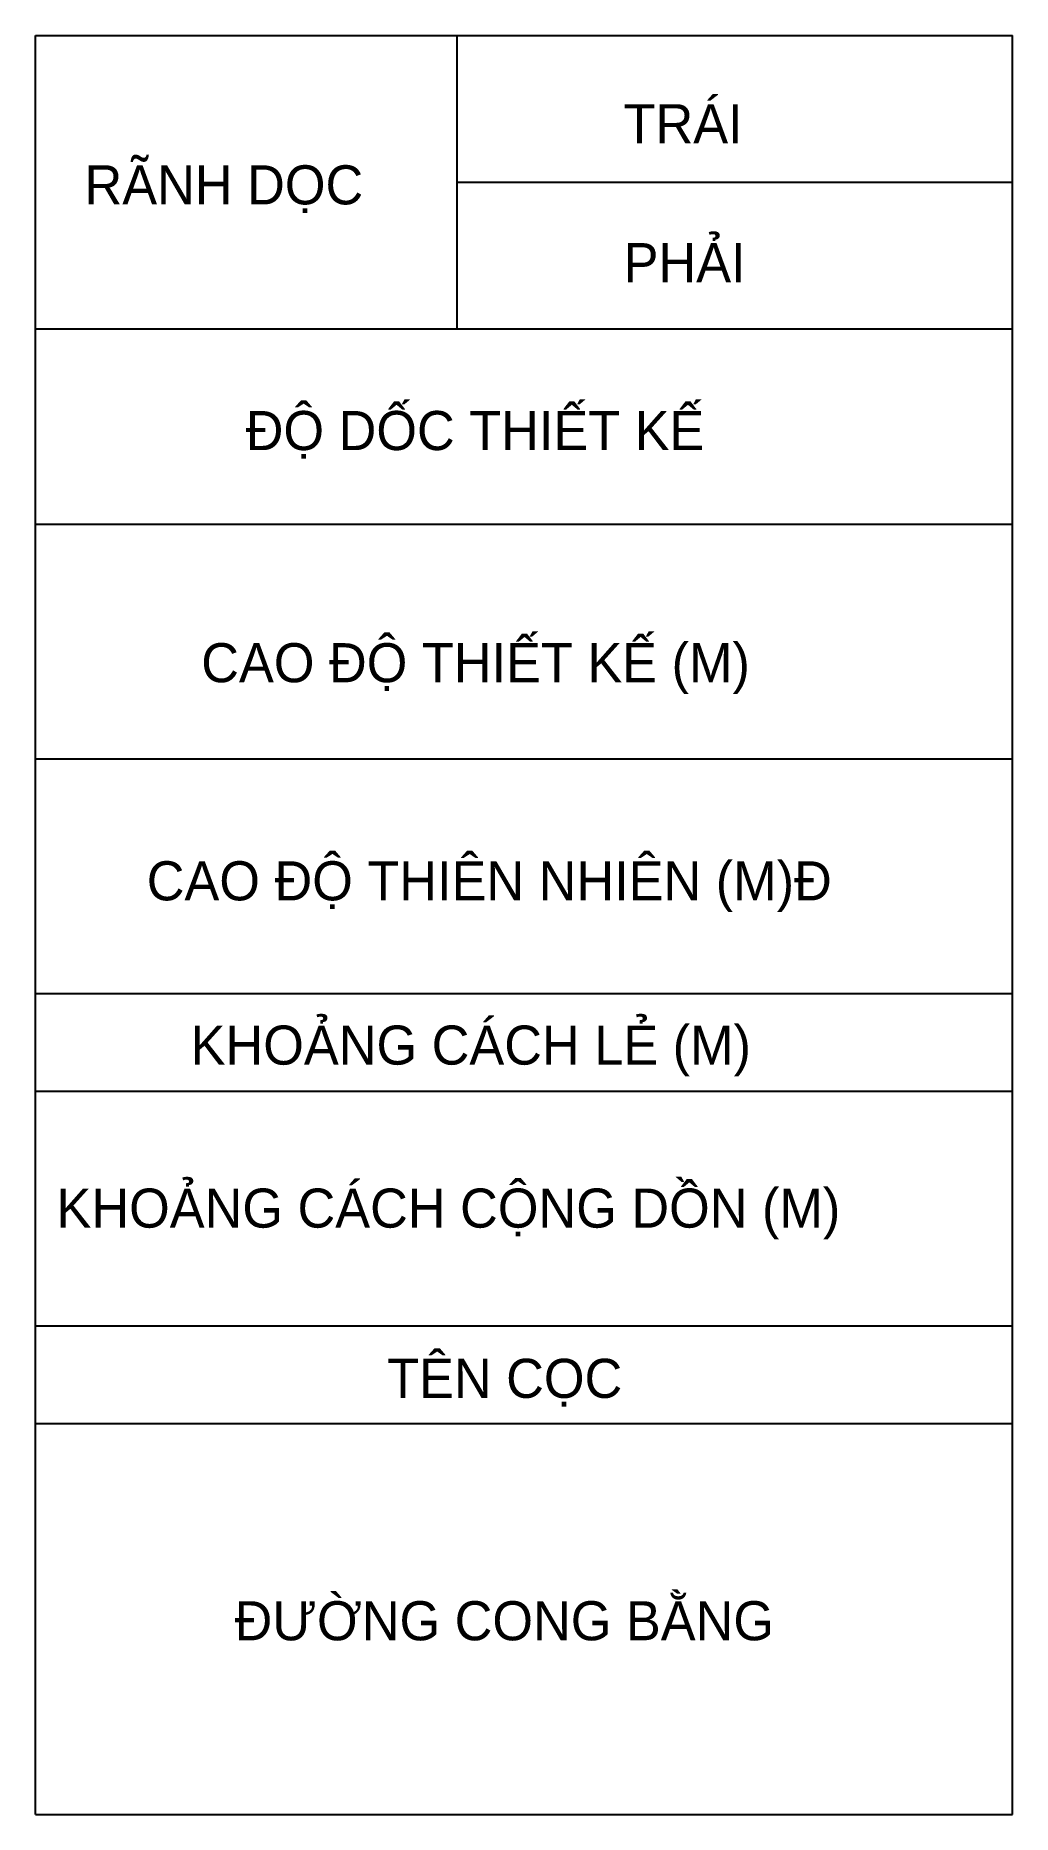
# Model space of a CAD drawing. Extents: x 5 to 55, y 5 to 96.
import ezdxf

# ---------------------------------------------------------------- set-up
doc = ezdxf.new("R2010")
doc.units = 0
doc.header["$MEASUREMENT"] = 0
doc.layers.get('0').update_dxf_attribs({"linetype": 'CONTINUOUS'})
doc.styles.add('2', font='vn_vni.shx', dxfattribs={"height": 2})

msp = doc.modelspace()

# ---------------------------------------------------------------- linework, layer by layer
for p, q in [((5, 5), (5, 96)), ((5, 96), (55, 96)), ((26.565, 96), (26.565, 81)), ((55, 5), (55, 96)), ((26.565, 88.5), (55, 88.5)), ((5, 81), (55, 81)), ((5, 71), (55, 71)), ((5, 59), (55, 59)), ((5, 47), (55, 47)), ((5, 42), (55, 42)), ((5, 30), (55, 30)), ((5, 25), (55, 25)), ((5, 5), (55, 5))]:
    msp.add_line(p, q)

# ---------------------------------------------------------------- texts
at = {"style": '2'}
for s, p in [('TRAÙI', (35.099, 90.491)), ('RAÕNH DOÏC', (7.507, 87.364)), ('PHAÛI', (35.099, 83.385)), ('ÑOÄ DOÁC THIEÁT KEÁ', (15.756, 74.795)), ('CAO ÑOÄ THIEÁT KEÁ (M)', (13.48, 62.918)), ('CAO ÑOÄ THIEÂN NHIEÂN (M)Ñ', (10.691, 51.76)), ('KHOAÛNG CAÙCH LEÛ (M)', (12.939, 43.357)), ('KHOAÛNG CAÙCH COÄNG DOÀN (M)', (6.073, 35.017)), ('TEÂN COÏC', (22.994, 26.308)), ('ÑÖÔØNG CONG BAÈNG', (15.187, 13.908))]:
    msp.add_text(s, height=2, dxfattribs=at).set_placement(p)

doc.saveas('drawing.dxf')
